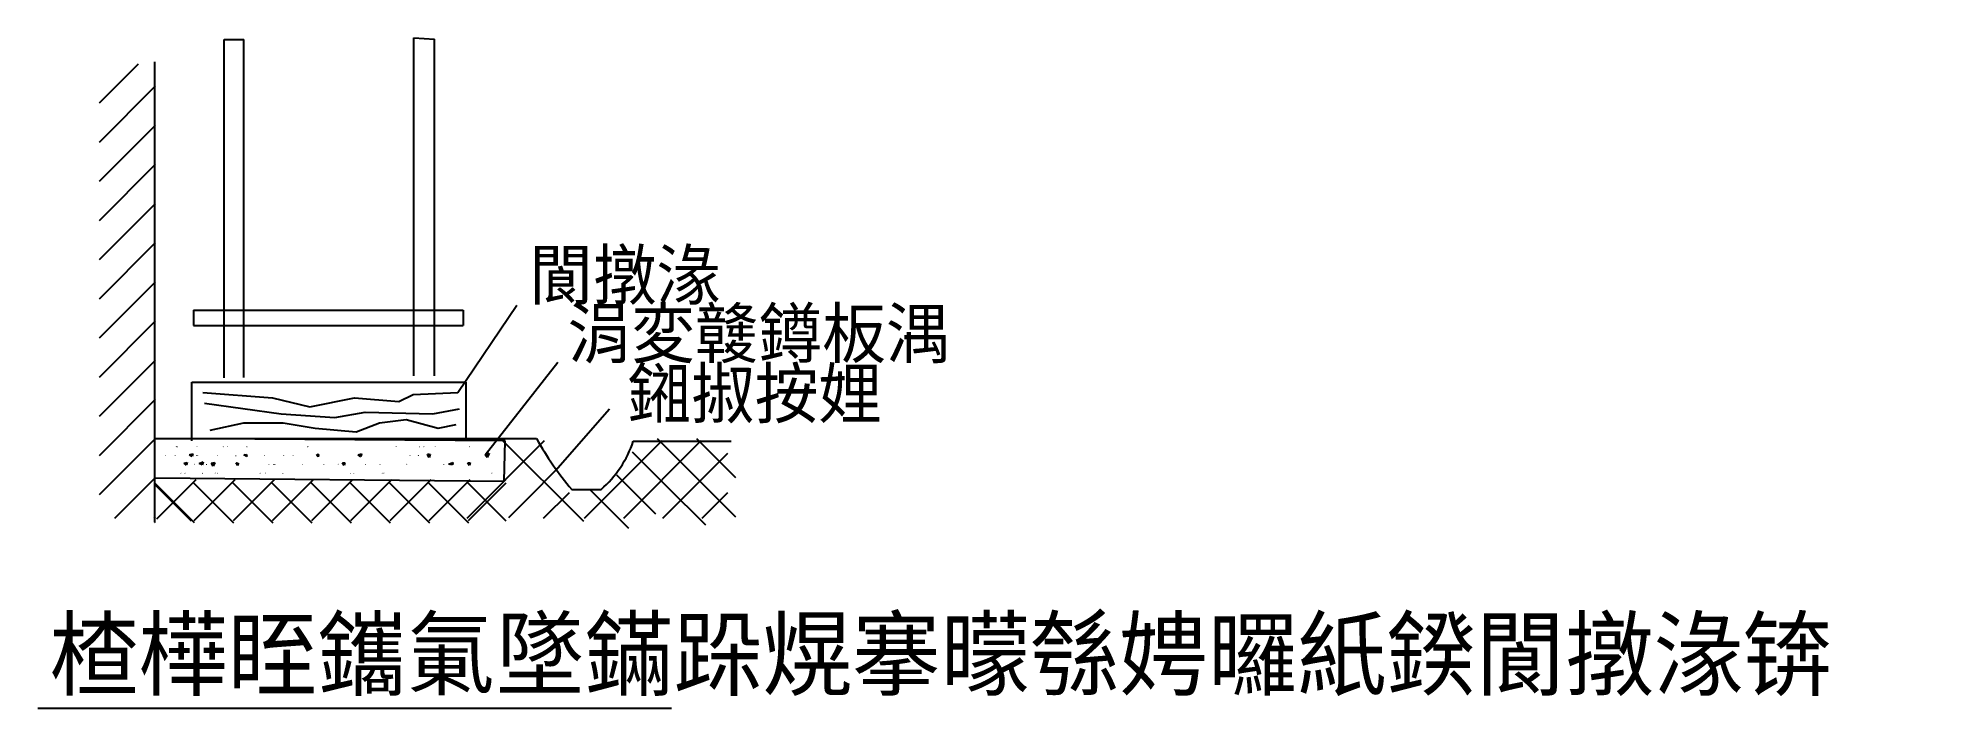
# Model space of a CAD drawing. Header units: metres. Extents: x 142 to 336, y 4 to 72.
import ezdxf

# ---------------------------------------------------------------- set-up
doc = ezdxf.new("R2010")
doc.units = ezdxf.units.M
for name, color, linetype in [('1', 54, 'Continuous'), ('涓鏂', 1, 'Continuous'), ('鍓栧垏绱㈠紩缁嗙嚎', 253, 'Continuous')]:
    doc.layers.add(name, color=color, linetype=linetype)

msp = doc.modelspace()

# ---------------------------------------------------------------- linework, layer by layer
for p, q in [((160.96, 37.69), (160.96, 72.24)), ((160.96, 72.24), (162.96, 72.24)), ((162.96, 37.7), (162.96, 72.24)), ((180.31, 37.89), (180.31, 72.4)), ((180.31, 72.4), (182.43, 72.28)), ((182.43, 37.9), (182.43, 72.28)), ((153.84, 69.97), (153.84, 22.97)), ((157.82, 44.6), (185.35, 44.6)), ((157.82, 44.6), (157.82, 43.04)), ((185.35, 44.6), (185.35, 43.04)), ((157.82, 43.04), (185.35, 43.04))]:
    msp.add_line(p, q)
for centre in [(159.66, 42.08), (183.49, 41.92)]:
    msp.add_arc(centre, 0.85, 0, 0)
at = {"layer": '1'}
for points in [[(153.84, 69.97), (153.84, 22.97)], [(157.63, 31.23), (157.63, 37.23)], [(157.63, 37.23), (185.63, 37.23)], [(185.63, 37.23), (185.63, 31.23)], [(153.84, 31.47), (192.84, 31.47)], [(189.63, 31.23), (153.84, 31.47)], [(189.53, 27.13), (189.63, 31.23)], [(202.72, 31.2), (212.72, 31.2)], [(153.91, 27.46), (189.53, 27.13)], [(189.53, 27.13), (189.53, 27.13)], [(196.44, 26.28), (199.44, 26.28)]]:
    msp.add_lwpolyline(points, dxfattribs=at)
for points in [[(192.84, 31.47, 0.05), (196.44, 26.28, 0.05)], [(199.44, 26.28, 0.13), (202.72, 31.2, 0.13)]]:
    msp.add_lwpolyline(points, format="xyb", dxfattribs=at)
at = {"layer": '涓鏂'}
for p, q in [((184.8, 36.17), (190.81, 45.09)), ((187.59, 29.81), (195, 39.27)), ((194.78, 28.2), (200.28, 34.53)), ((141.93, 3.95), (206.62, 3.95))]:
    msp.add_line(p, q, dxfattribs=at)
at = {"layer": '鍓栧垏绱㈠紩缁嗙嚎'}
for p, q in [((152.17, 69.73), (148.17, 65.73)), ((153.91, 67.46), (148.17, 61.73)), ((153.91, 63.46), (148.17, 57.73)), ((153.91, 59.46), (148.17, 53.73)), ((153.91, 55.46), (148.17, 49.73)), ((153.91, 51.46), (148.17, 45.73)), ((153.91, 47.46), (148.17, 41.73)), ((153.91, 43.46), (148.17, 37.73)), ((153.91, 39.46), (148.17, 33.73)), ((153.91, 35.46), (148.17, 29.73)), ((158.77, 36.17), (165.87, 35.63)), ((158.95, 35.08), (166.78, 33.99)), ((165.87, 35.63), (169.69, 34.72)), ((169.69, 34.72), (174.24, 35.63)), ((174.24, 35.63), (178.79, 35.26)), ((178.79, 35.26), (180.25, 35.99)), ((180.25, 35.99), (184.8, 36.17)), ((159.5, 32.35), (162.96, 33.08)), ((162.96, 33.08), (166.96, 33.08)), ((166.78, 33.99), (172.24, 33.62)), ((166.96, 33.08), (170.24, 32.53)), ((172.24, 33.62), (175.34, 34.17)), ((174.43, 32.17), (176.79, 33.08)), ((175.34, 34.17), (182.25, 33.99)), ((176.79, 33.08), (179.52, 33.44)), ((179.52, 33.44), (182.8, 32.53)), ((182.25, 33.99), (184.98, 34.53)), ((153.91, 31.46), (148.17, 25.73)), ((170.24, 32.53), (174.43, 32.17)), ((182.8, 32.53), (184.62, 32.9)), ((193.63, 31.23), (185.71, 23.31)), ((189.16, 31.5), (197.62, 23.04)), ((205.63, 31.23), (197.71, 23.31)), ((209.63, 31.23), (201.71, 23.31)), ((205.16, 31.5), (213.16, 23.5)), ((209.16, 31.5), (213.16, 27.5)), ((157.39, 29.82), (157.73, 29.93)), ((157.67, 29.64), (157.39, 29.82)), ((157.73, 29.93), (157.67, 29.64)), ((158.38, 28.92), (158.79, 29.1)), ((158.79, 29.1), (158.69, 28.78)), ((162.96, 29.82), (163.22, 29.85)), ((163.25, 29.65), (162.96, 29.82)), ((163.22, 29.85), (163.25, 29.65)), ((170.55, 29.6), (170.39, 29.89)), ((170.39, 29.89), (170.58, 29.85)), ((170.58, 29.85), (170.55, 29.6)), ((174.64, 29.81), (174.96, 29.91)), ((174.89, 29.61), (174.64, 29.81)), ((174.96, 29.91), (174.89, 29.61)), ((181.83, 29.59), (181.69, 29.9)), ((181.69, 29.9), (181.88, 29.87)), ((181.72, 29.86), (181.99, 29.89)), ((181.88, 29.56), (181.72, 29.86)), ((181.88, 29.87), (181.83, 29.59)), ((181.99, 29.89), (181.88, 29.56)), ((187.59, 29.81), (187.99, 29.98)), ((187.8, 29.56), (187.59, 29.81)), ((187.99, 29.98), (187.8, 29.56)), ((202.61, 30.12), (206.61, 26.12)), ((212.34, 29.94), (205.71, 23.31)), ((153.91, 27.46), (149.75, 23.31)), ((158.04, 27.25), (154.04, 23.25)), ((156.85, 28.95), (157.16, 29.03)), ((157.1, 28.75), (156.85, 28.95)), ((157.16, 29.03), (157.1, 28.75)), ((162.04, 27.25), (157.85, 23.07)), ((158.69, 28.78), (158.38, 28.92)), ((159.66, 28.95), (159.98, 29.05)), ((159.81, 28.66), (159.66, 28.95)), ((159.98, 29.05), (159.81, 28.66)), ((166.04, 27.25), (161.85, 23.07)), ((162.33, 28.71), (162.18, 29.01)), ((162.18, 29.01), (162.36, 28.97)), ((162.36, 28.97), (162.33, 28.71)), ((170.04, 27.25), (165.85, 23.07)), ((174.04, 27.25), (169.85, 23.07)), ((173.02, 29), (173.26, 29.01)), ((173.18, 28.71), (173.02, 29)), ((173.26, 29.01), (173.18, 28.71)), ((178.04, 27.25), (173.85, 23.07)), ((182.04, 27.25), (177.85, 23.07)), ((186.04, 27.25), (181.85, 23.07)), ((183.9, 28.87), (184.3, 29.04)), ((184.27, 28.79), (183.9, 28.87)), ((184.3, 29.04), (184.27, 28.79)), ((185.83, 28.99), (186.07, 29.01)), ((186, 28.71), (185.83, 28.99)), ((186.07, 29.01), (186, 28.71)), ((194.78, 28.2), (192.16, 25.57)), ((200.99, 27.78), (204.99, 23.78)), ((157.9, 22.88), (153.86, 26.93)), ((157.62, 23.04), (153.91, 26.75)), ((157.72, 27.07), (161.9, 22.88)), ((161.72, 27.07), (165.9, 22.88)), ((165.72, 27.07), (169.9, 22.88)), ((169.72, 27.07), (173.9, 22.88)), ((173.72, 27.07), (177.9, 22.88)), ((177.72, 27.07), (181.9, 22.88)), ((181.72, 27.07), (185.9, 22.88)), ((185.72, 27.07), (189.72, 23.07)), ((189.72, 26.93), (185.85, 23.07)), ((192.6, 26.02), (189.97, 23.39)), ((196.16, 25.94), (193.53, 23.31)), ((198.24, 26.32), (202.24, 22.32)), ((206.08, 26.65), (210.08, 22.65)), ((212.34, 25.94), (209.71, 23.31)), ((153.91, 23.46), (153.75, 23.31)), ((153.9, 22.88), (153.86, 22.93))]:
    msp.add_line(p, q, dxfattribs=at)
for points in [[(155, 29.78), (155.02, 29.71), (154.92, 29.76), (154.94, 29.69)], [(155.95, 29.8), (155.99, 29.75), (155.88, 29.74), (155.92, 29.69)], [(156.05, 30.71), (156.1, 30.67), (155.99, 30.64), (156.05, 30.6)], [(156.19, 30.67), (156.19, 30.59), (156.1, 30.67), (156.1, 30.58)], [(158.12, 29.81), (158.18, 29.77), (158.07, 29.73), (158.13, 29.7)], [(158.16, 30.71), (158.22, 30.68), (158.12, 30.63), (158.18, 30.6)], [(158.27, 29.79), (158.3, 29.73), (158.19, 29.75), (158.22, 29.69)], [(160.25, 29.81), (160.31, 29.77), (160.2, 29.73), (160.26, 29.7)], [(160.86, 30.7), (160.91, 30.65), (160.8, 30.64), (160.84, 30.59)], [(161.31, 30.7), (161.36, 30.66), (161.25, 30.64), (161.3, 30.59)], [(162.18, 29.77), (162.19, 29.68), (162.09, 29.77), (162.1, 29.68)], [(163.31, 30.67), (163.31, 30.59), (163.22, 30.67), (163.23, 30.58)], [(165.07, 29.81), (165.12, 29.78), (165.02, 29.73), (165.08, 29.7)], [(167.04, 29.8), (167.08, 29.75), (166.97, 29.74), (167.01, 29.69)], [(167.98, 29.8), (168.03, 29.76), (167.92, 29.74), (167.97, 29.69)], [(169.47, 30.69), (169.5, 30.62), (169.39, 30.66), (169.41, 30.59)], [(169.54, 30.69), (169.57, 30.64), (169.46, 30.65), (169.49, 30.59)], [(170.35, 29.81), (170.41, 29.78), (170.31, 29.73), (170.38, 29.7)], [(178.49, 30.71), (178.55, 30.68), (178.45, 30.63), (178.51, 30.6)], [(179.94, 29.79), (179.96, 29.72), (179.85, 29.75), (179.88, 29.69)], [(180.77, 29.8), (180.81, 29.75), (180.7, 29.74), (180.74, 29.69)], [(180.78, 29.81), (180.84, 29.77), (180.74, 29.73), (180.79, 29.7)], [(180.91, 30.68), (180.92, 30.6), (180.82, 30.66), (180.84, 30.59)], [(181.36, 30.7), (181.4, 30.66), (181.29, 30.64), (181.34, 30.59)], [(182.51, 30.69), (182.54, 30.62), (182.43, 30.65), (182.46, 30.59)], [(186.01, 30.7), (186.06, 30.66), (185.95, 30.64), (186, 30.59)], [(156.56, 27.99), (156.59, 27.94), (156.48, 27.95), (156.51, 27.89)], [(156.96, 28), (157, 27.94), (156.89, 27.95), (156.92, 27.89)], [(157.9, 28.91), (157.95, 28.87), (157.85, 28.83), (157.9, 28.8)], [(158.66, 28.87), (158.66, 28.78), (158.57, 28.87), (158.57, 28.78)], [(158.77, 27.98), (158.78, 27.91), (158.68, 27.96), (158.7, 27.89)], [(159.18, 28.87), (159.18, 28.78), (159.09, 28.87), (159.09, 28.78)], [(160.01, 28.01), (160.07, 27.98), (159.97, 27.93), (160.03, 27.9)], [(160.29, 28), (160.33, 27.95), (160.22, 27.94), (160.27, 27.89)], [(164.63, 28), (164.67, 27.95), (164.56, 27.94), (164.6, 27.89)], [(165.15, 28.01), (165.21, 27.98), (165.11, 27.93), (165.16, 27.9)], [(165.56, 28.88), (165.57, 28.8), (165.47, 28.87), (165.48, 28.79)], [(166.05, 28.87), (166.05, 28.78), (165.96, 28.87), (165.96, 28.78)], [(166.16, 28.89), (166.19, 28.83), (166.08, 28.85), (166.11, 28.79)], [(166.97, 27.97), (166.97, 27.89), (166.88, 27.97), (166.88, 27.88)], [(168.98, 28.89), (169.01, 28.84), (168.9, 28.85), (168.93, 28.79)], [(171.16, 28.89), (171.18, 28.82), (171.07, 28.86), (171.09, 28.79)], [(172.59, 28.91), (172.64, 28.87), (172.53, 28.83), (172.59, 28.8)], [(173.9, 27.98), (173.91, 27.9), (173.81, 27.96), (173.82, 27.89)], [(174.21, 27.99), (174.24, 27.94), (174.13, 27.95), (174.17, 27.89)], [(175.39, 28.89), (175.42, 28.82), (175.31, 28.85), (175.34, 28.79)], [(176.9, 28.87), (176.9, 28.78), (176.81, 28.87), (176.81, 28.78)], [(177.08, 28), (177.13, 27.96), (177.02, 27.94), (177.07, 27.89)], [(177.26, 28), (177.31, 27.96), (177.2, 27.94), (177.25, 27.89)], [(179.58, 28.91), (179.64, 28.88), (179.54, 28.83), (179.6, 28.8)], [(183.4, 28.88), (183.43, 28.82), (183.32, 28.86), (183.34, 28.79)], [(188.27, 28.01), (188.33, 27.98), (188.23, 27.93), (188.29, 27.9)]]:
    msp.add_solid(points, dxfattribs=at)

# ---------------------------------------------------------------- texts
at = {"layer": '涓鏂'}
for s, height, p in [('閬撴湪', 5, (192.09, 45.69)), ('涓変竷鐏板湡', 5, (196.01, 39.73)), ('鎺掓按娌', 5, (202.12, 33.59)), ('楂樺眰鑴氭墜鏋跺熀搴曚綔娉曪紙鍨閬撴湪锛', 7, (143.12, 5.96))]:
    msp.add_text(s, height=height, dxfattribs=at).set_placement(p)

doc.saveas('drawing.dxf')
